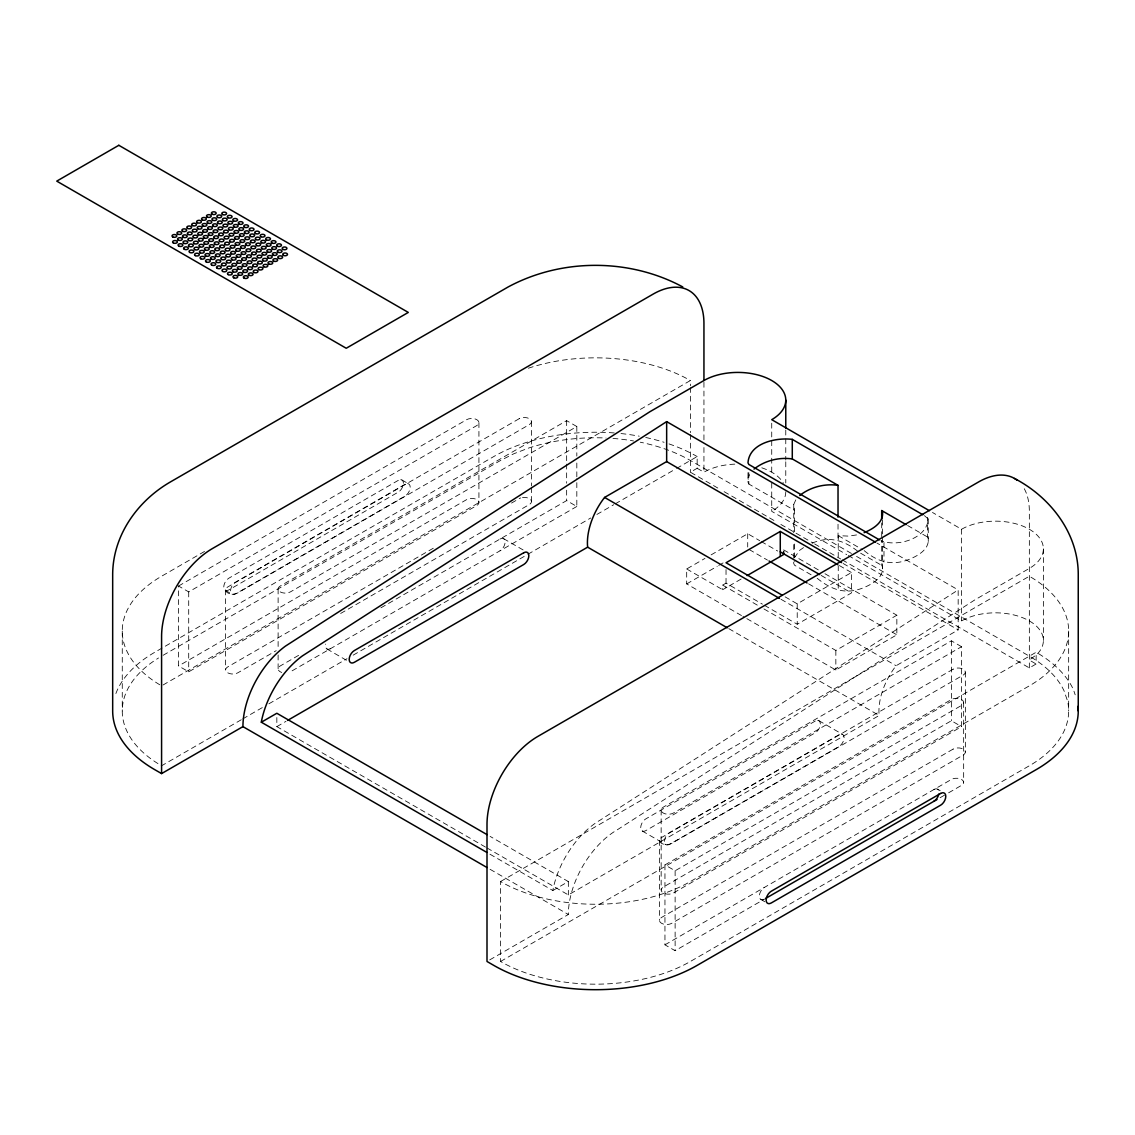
<?xml version="1.0" encoding="UTF-8"?>
<svg xmlns="http://www.w3.org/2000/svg" width="1135" height="1135" viewBox="0 0 1135 1135"><rect width="100%" height="100%" fill="white"/><g stroke="black" fill="none" stroke-linecap="round" stroke-linejoin="round"><path stroke-width="0.75" stroke-dasharray="5 3.75" d="M485.496 847.093L276.841 726.627L276.841 716.611M487.028 847.973L568.351 894.933L879.157 715.476A50.891 29.382 -60 0 1 896.097 665.72L958.167 629.897L958.167 589.93L876.844 542.984M794.571 531.648L794.571 510.438L748.83 484.035L748.008 478.019L750.051 473.479M795.791 499.882L793.748 504.422L794.571 510.438M817.157 578.268C831.856 590.228 846.497 594.981 864.132 587.462C872.56 583.943 883.668 577.601 882.533 566.975L881.696 565.358L881.696 540.601M924.387 515.63L928.274 519.007C926.713 539.026 897.189 547.226 880.93 540.728M864.161 550.617C878.306 562.478 892.862 566.166 909.873 559.073C918.286 555.554 929.395 549.212 928.274 538.586L927.437 536.969L927.437 517.39M489.951 854.201L552.844 890.521L553.071 889.145A69.121 39.909 -60 0 1 600.273 820.052L958.167 589.93M794.429 557.711L799.735 550.291L805.311 546.346M204.527 551.454L161.581 576.24A134.228 77.492 0 0 0 161.581 685.838L690.378 380.537L690.378 385.758M178.536 586.029L466.655 419.68A7.193 4.157 0 0 1 476.828 419.68A7.193 4.157 0 0 1 476.828 425.554L188.708 591.902L178.536 586.029L178.536 665.961L188.708 671.821L476.828 505.486A7.193 4.157 0 0 0 476.828 499.613A7.193 4.157 0 0 0 466.655 499.613L178.536 665.961M576.821 426.533L566.649 420.659L280.217 586.029A7.193 4.157 0 0 0 280.217 591.902A7.193 4.157 0 0 0 290.39 591.902L576.821 426.533L576.821 456.071M163.114 655.292L500.549 460.469L513.758 453.787L528.357 448.155A134.228 77.492 0 0 1 606.005 438.011M433.272 548.233L227.681 666.94A7.193 4.157 0 0 0 227.681 672.8A7.193 4.157 0 0 0 237.853 672.8L276.216 650.667M511.53 503.06L516.127 500.407M340.656 613.453L529.364 504.507A7.193 4.157 0 0 0 530.513 499.485A7.193 4.157 0 0 0 522.426 497.556M298.604 655.349L280.217 665.961A7.193 4.157 0 0 0 281.707 672.487M380.934 607.807L566.649 500.592L576.821 506.465L576.821 478.658M576.821 506.465L290.39 671.821A7.193 4.157 0 0 1 288.9 672.487M241.287 719.746L161.581 765.77A134.228 77.492 0 0 1 158.531 657.988M242.819 718.866L262.738 707.36M268.882 703.813L347.04 658.683M353.169 655.15L526.37 555.157M527.903 554.263L590.753 517.986M596.882 514.453L613.737 504.72M615.269 503.827L675.055 469.322M676.588 468.429L697.16 456.554L697.16 468.287L690.378 472.203L717.987 488.149M276.841 726.627L286.02 721.321M741.481 615.553L686.689 583.915L686.689 568.961L704.991 558.392M711.106 554.873L747.71 533.734L759.698 540.657M686.689 583.915L717.207 566.308M718.725 565.429L724.825 561.896M741.098 579.063L722.654 589.718L722.654 585.107L726.031 583.149L762.394 604.132M785.108 596.854L797.224 603.848L851.463 572.537L851.463 592.938L797.224 624.25L763.898 605.012M763.954 608.956L835.842 650.454L896.849 615.227L896.849 634.805L835.842 670.033L742.999 616.433M500.549 881.54L1029.346 576.24A134.228 77.492 0 0 1 1029.346 685.838L690.378 881.54A134.228 77.492 0 0 1 500.549 881.54L500.549 961.473A134.228 77.492 0 0 0 690.378 961.473L1029.346 765.77A134.228 77.492 0 0 0 1067.51 700.848L1064.091 690.917A134.228 77.492 0 0 0 1029.346 656.172L852.967 554.334M961.558 646.695L951.385 640.821L663.266 807.169A7.193 4.157 0 0 0 663.266 813.043A7.193 4.157 0 0 0 673.424 813.043L961.558 646.695L961.558 726.627L673.424 892.975A7.193 4.157 0 0 1 663.266 892.975A7.193 4.157 0 0 1 663.266 887.102L951.385 720.753L961.558 726.627M552.844 890.521L568.351 881.569L490.107 836.396M489.71 959.898L568.351 914.498A69.121 39.909 -60 0 1 617.227 829.841L975.107 599.72L1029.346 568.408A47.94 27.68 0 0 0 1029.346 529.265A47.94 27.68 0 0 0 961.558 529.265L932.473 512.467M664.954 864.913L951.385 699.543A7.193 4.157 0 0 1 961.558 699.543A7.193 4.157 0 0 1 961.558 705.402L675.126 870.772L664.954 864.913L664.954 944.831L675.126 950.704L763.968 899.417M500.549 961.473L1036.127 652.256A143.819 83.025 0 0 1 1073.355 689.484L1075.186 694.804M842.227 559.867L1029.346 667.919L1036.127 664.003L1036.127 652.256M664.954 944.831L951.385 779.461A7.193 4.157 0 0 1 961.558 779.461A7.193 4.157 0 0 1 961.558 785.335L947.768 793.294M940.106 797.721L946.235 794.174M812.135 543.126C829.77 535.606 844.412 540.345 859.11 552.319M856.528 534.94L848.654 536.117L838.24 535.649L838.24 556.859M907.617 525.519L927.437 536.969M838.24 535.649L862.628 549.737M860.614 553.185L881.696 565.358M851.434 553.454L690.378 460.469A134.228 77.492 0 0 0 640.268 442.21M697.16 468.287L703.941 472.203A47.94 27.68 0 0 1 736.274 464.101M771.729 483.127L771.729 511.332L846.738 554.646M848.271 555.526L961.558 620.93A47.94 27.68 0 0 1 1024.635 618.547A47.94 27.68 0 0 1 1036.964 654.342L1029.346 660.088L1036.127 664.003M724.13 491.682L774.737 520.908M780.88 524.455L813.086 543.055M814.618 543.935L840.694 558.987M843.092 563.457L958.167 629.897M839.347 565.542L851.463 572.537M783.661 549.879L818.846 570.196M824.961 573.728L896.849 615.227M821.172 575.445L851.463 592.938M761.188 541.523L777.674 551.042M811.128 574.792L794.571 565.23L793.734 563.613L793.748 541.551M749.228 549.567L767.487 560.108M808.588 583.83L896.849 634.805M781.022 599.294L896.097 665.72M722.654 585.107L757.825 605.423M686.689 568.961L722.654 589.718M728.798 628.662L879.157 715.476M401.932 479.977L408.713 483.893M503.628 538.685L524.384 550.674M818.874 720.682L842.596 734.388M937.51 789.151L940.22 790.712M225.255 590.285L232.037 594.201M326.951 648.993L347.707 660.981M642.197 830.99L665.919 844.695M760.833 899.445L764.905 901.8M490.065 869.297L568.351 914.498M1068.659 631.046L1068.659 710.964M1043.391 548.829L1043.391 640.495M1029.346 667.919L1029.346 511.36A71.902 41.513 -60 0 0 1022.536 485.936M965.36 672.133L965.36 752.065M963.658 702.48L963.658 782.398M961.558 529.265L961.558 620.93M951.385 640.821L951.385 720.753M928.274 519.007L928.26 542.97M883.981 542.487L883.981 562.052M882.519 520.1L882.519 571.359M881.696 522.937L881.696 538.841M838.24 565.698L838.24 590.441M838.027 524.228L838.027 540.147M835.842 650.454L835.842 670.033M797.224 603.848L797.224 624.25M794.571 544.02L794.571 561.697M793.748 504.422L793.748 532.712M785.775 430.066L785.775 460.03M785.775 461.803L785.775 482.957M771.729 423.199L771.729 474.316M748.83 472.614L748.83 484.035M747.993 472.628L747.993 482.403M747.71 533.734L747.71 547.027M726.031 569.557L726.031 587.774M703.941 382.296L703.941 440.465M703.941 447.516L703.941 472.203M690.378 387.489L690.378 432.662M690.378 434.407L690.378 472.203M675.126 870.772L675.126 950.704M661.152 810.106L661.152 890.039M659.463 840.439L659.463 920.371M576.821 463.023L576.821 476.927M568.351 881.569L568.351 894.933M566.649 420.659L566.649 462.356M566.649 464.101L566.649 483.212M566.649 490.164L566.649 500.592M531.478 421.638L531.478 485.922M531.478 487.667L531.478 501.571M478.927 422.617L478.927 502.55M278.118 588.966L278.118 648.042M278.118 654.994L278.118 668.898M225.581 589.945L225.581 669.877M188.708 591.902L188.708 671.821M122.268 631.046L122.268 710.964M528.357 368.222A134.228 77.492 0 0 1 690.378 380.537M612.985 438.436A134.228 77.492 0 0 1 633.585 440.962M933.906 789.506A7.193 4.157 -60 0 1 938.829 791.024M764.422 899.09A7.193 4.157 -60 0 1 759.343 896.153A7.193 4.157 -60 0 1 764.422 887.357M614.234 432.946A143.819 83.025 0 0 0 493.768 456.554L154.8 652.256A143.819 83.025 0 0 0 114.72 697.06M621.001 433.556A143.819 83.025 0 0 1 639.246 436.18M645.73 437.472A143.819 83.025 0 0 1 664.088 442.295M668.997 443.913A143.819 83.025 0 0 1 697.16 456.554M785.775 491.767A47.94 27.68 0 0 1 771.729 511.332M761.798 467.804A47.94 27.68 0 0 1 783.434 483.226M519.192 498.634A7.193 4.157 0 0 1 520.681 497.967M330.54 648.638A7.193 4.157 -60 0 1 325.632 644.084M500.024 539.04A7.193 4.157 -60 0 1 505.118 541.977A7.193 4.157 -60 0 1 500.024 550.787M398.342 480.332L228.859 578.183A7.193 4.157 -60 0 0 223.765 586.994A7.193 4.157 -60 0 0 228.859 589.93L398.342 492.079A7.193 4.157 -60 0 0 403.422 483.269A7.193 4.157 -60 0 0 398.342 480.332M405.124 484.248L235.626 582.099A7.193 4.157 -60 0 0 230.547 590.909A7.193 4.157 -60 0 0 235.626 593.846L405.124 495.995A7.193 4.157 -60 0 0 410.203 487.185A7.193 4.157 -60 0 0 405.124 484.248M519.192 418.702L227.681 587.008A7.193 4.157 0 0 0 227.681 592.881A7.193 4.157 0 0 0 237.853 592.881L529.364 424.575A7.193 4.157 0 0 0 529.364 418.702A7.193 4.157 0 0 0 519.192 418.702M815.27 721.037L645.787 818.888A7.193 4.157 -60 0 0 640.707 827.699A7.193 4.157 -60 0 0 645.787 830.636L815.27 732.784A7.193 4.157 -60 0 0 820.35 723.974A7.193 4.157 -60 0 0 815.27 721.037M839.006 734.742L669.508 832.593A7.193 4.157 -60 0 0 664.429 841.404A7.193 4.157 -60 0 0 669.508 844.341L839.006 746.489A7.193 4.157 -60 0 0 844.085 737.679A7.193 4.157 -60 0 0 839.006 734.742M953.074 669.21L661.563 837.502A7.193 4.157 0 0 0 661.563 843.376A7.193 4.157 0 0 0 671.736 843.376L963.246 675.07A7.193 4.157 0 0 0 963.246 669.21A7.193 4.157 0 0 0 953.074 669.21M953.074 749.128L661.563 917.435A7.193 4.157 0 0 0 661.563 923.308A7.193 4.157 0 0 0 671.736 923.308L963.246 755.002A7.193 4.157 0 0 0 963.246 749.128A7.193 4.157 0 0 0 953.074 749.128"/><path stroke-width="1.5" d="M287.552 720.427L587.632 547.169A50.891 29.382 -60 0 1 604.586 497.428L666.656 461.59L666.656 421.624L875.312 542.09M486.872 852.428L261.334 722.215L261.547 720.838A69.121 39.909 -60 0 1 302.392 655.902L666.656 421.624M754.009 469.081C764.635 460.697 778.922 456.979 792.287 458.937L838.027 485.34L838.027 517.163M799.735 495.484C810.362 487.099 824.663 483.382 838.027 485.34M929.409 510.707L771.729 419.666A47.94 27.68 0 0 0 771.729 380.523A47.94 27.68 0 0 0 703.941 380.523L649.702 411.835L285.438 646.127A69.121 39.909 -60 0 0 242.933 726.627L161.581 773.588L154.8 769.686A143.819 83.025 0 0 1 112.677 710.964L112.677 573.984C113.003 535.294 137.491 501.046 170.179 482.077L508.182 286.942C561.57 258.156 629.357 258.156 682.759 286.942M261.334 722.215L276.841 713.262L487.028 834.622M837.829 564.677L780.27 531.45L726.031 562.761L782.072 595.109M747.128 575.587L783.661 554.504L783.661 551.411M765.501 898.523L937.042 799.48M864.132 532.655C872.56 529.151 883.668 522.809 882.533 512.169L881.696 510.551L906.085 524.64M922.869 514.751L792.287 439.373C775.957 437.301 749.284 443.076 747.993 462.839L748.83 464.456L879.398 539.849M1014.463 478.445C1050.017 497.002 1078.023 532.641 1078.25 573.984L1078.25 710.964M666.656 461.59L841.56 562.577M780.27 551.837L819.654 574.565M769.019 560.988L807.056 582.964M604.586 497.428L779.49 598.4M587.632 547.169L727.251 627.783M242.933 726.627L487 867.523M881.696 510.551L881.696 519.39M792.287 439.373L792.287 458.937M785.775 400.102L785.775 428.306M780.27 531.45L780.27 556.448M703.941 380.523L703.941 323.489A71.902 41.513 -60 0 0 653.093 294.135L212.429 548.545A71.902 41.513 -60 0 0 161.581 636.621L161.581 773.588M938.829 794.06A7.193 4.157 -60 0 1 933.906 801.239M1017.031 480.162A71.902 41.513 -60 0 0 978.498 482.006L537.848 736.416A71.902 41.513 -60 0 0 487 824.492L487 961.473L493.782 965.388A143.819 83.025 0 0 0 697.16 965.374L1036.127 769.672A143.819 83.025 0 0 0 1078.023 706.31M118.82 145.294L56.75 181.132L346.232 348.261L408.302 312.423L118.82 145.294M523.76 552.745L354.276 650.596A7.193 4.157 -60 0 0 349.183 659.407A7.193 4.157 -60 0 0 354.276 662.343L523.76 564.492A7.193 4.157 -60 0 0 528.839 555.682A7.193 4.157 -60 0 0 523.76 552.745M940.688 793.422L771.204 891.273A7.193 4.157 -60 0 0 766.125 900.069A7.193 4.157 -60 0 0 771.204 903.006L940.688 805.155A7.193 4.157 -60 0 0 945.781 796.359A7.193 4.157 -60 0 0 940.688 793.422M222.531 214.515A2.398 1.39 0 0 0 226.518 213.848A2.398 1.39 0 0 0 223.51 212.188A2.398 1.39 0 0 0 222.531 214.515M228.022 217.693A2.398 1.39 0 0 0 232.008 217.012A2.398 1.39 0 0 0 229 215.366A2.398 1.39 0 0 0 228.022 217.693M233.512 220.857A2.398 1.39 0 0 0 237.485 220.19A2.398 1.39 0 0 0 234.491 218.53A2.398 1.39 0 0 0 233.512 220.857M238.988 224.021A2.398 1.39 0 0 0 242.975 223.354A2.398 1.39 0 0 0 239.967 221.694A2.398 1.39 0 0 0 238.988 224.021M244.479 227.199A2.398 1.39 0 0 0 248.466 226.518A2.398 1.39 0 0 0 245.458 224.872A2.398 1.39 0 0 0 244.479 227.199M249.97 230.362A2.398 1.39 0 0 0 253.956 229.681A2.398 1.39 0 0 0 250.948 228.036A2.398 1.39 0 0 0 249.97 230.362M255.46 233.526A2.398 1.39 0 0 0 259.447 232.859A2.398 1.39 0 0 0 256.439 231.2A2.398 1.39 0 0 0 255.46 233.526M260.951 236.704A2.398 1.39 0 0 0 264.923 236.023A2.398 1.39 0 0 0 261.93 234.363A2.398 1.39 0 0 0 260.951 236.704M266.427 239.868A2.398 1.39 0 0 0 270.414 239.187A2.398 1.39 0 0 0 267.406 237.541A2.398 1.39 0 0 0 266.427 239.868M271.918 243.032A2.398 1.39 0 0 0 275.904 242.365A2.398 1.39 0 0 0 272.897 240.705A2.398 1.39 0 0 0 271.918 243.032M277.408 246.21A2.398 1.39 0 0 0 281.395 245.529A2.398 1.39 0 0 0 278.387 243.869A2.398 1.39 0 0 0 277.408 246.21M282.899 249.374A2.398 1.39 0 0 0 286.871 248.693A2.398 1.39 0 0 0 283.878 247.047A2.398 1.39 0 0 0 282.899 249.374M256.028 239.542A2.398 1.39 0 0 0 260.014 238.861A2.398 1.39 0 0 0 257.007 237.215A2.398 1.39 0 0 0 256.028 239.542M261.518 242.706A2.398 1.39 0 0 0 265.491 242.039A2.398 1.39 0 0 0 262.497 240.379A2.398 1.39 0 0 0 261.518 242.706M266.995 245.869A2.398 1.39 0 0 0 270.981 245.203A2.398 1.39 0 0 0 267.974 243.543A2.398 1.39 0 0 0 266.995 245.869M250.537 236.378A2.398 1.39 0 0 0 254.524 235.697A2.398 1.39 0 0 0 251.516 234.037A2.398 1.39 0 0 0 250.537 236.378M228.589 223.694A2.398 1.39 0 0 0 232.576 223.027A2.398 1.39 0 0 0 229.568 221.368A2.398 1.39 0 0 0 228.589 223.694M239.556 230.036A2.398 1.39 0 0 0 243.543 229.355A2.398 1.39 0 0 0 240.535 227.709A2.398 1.39 0 0 0 239.556 230.036M234.08 226.872A2.398 1.39 0 0 0 238.052 226.191A2.398 1.39 0 0 0 235.059 224.531A2.398 1.39 0 0 0 234.08 226.872M245.046 233.2A2.398 1.39 0 0 0 249.033 232.533A2.398 1.39 0 0 0 246.025 230.873A2.398 1.39 0 0 0 245.046 233.2M223.098 220.53A2.398 1.39 0 0 0 227.085 219.85A2.398 1.39 0 0 0 224.077 218.204A2.398 1.39 0 0 0 223.098 220.53M217.608 217.367A2.398 1.39 0 0 0 221.595 216.686A2.398 1.39 0 0 0 218.587 215.04A2.398 1.39 0 0 0 217.608 217.367M212.117 214.189A2.398 1.39 0 0 0 216.104 213.522A2.398 1.39 0 0 0 213.096 211.862A2.398 1.39 0 0 0 212.117 214.189M283.466 255.375A2.398 1.39 0 0 0 287.439 254.708A2.398 1.39 0 0 0 284.445 253.048A2.398 1.39 0 0 0 283.466 255.375M277.976 252.211A2.398 1.39 0 0 0 281.962 251.544A2.398 1.39 0 0 0 278.955 249.884A2.398 1.39 0 0 0 277.976 252.211M272.485 249.047A2.398 1.39 0 0 0 276.472 248.366A2.398 1.39 0 0 0 273.464 246.721A2.398 1.39 0 0 0 272.485 249.047M251.105 242.379A2.398 1.39 0 0 0 255.091 241.712A2.398 1.39 0 0 0 252.084 240.052A2.398 1.39 0 0 0 251.105 242.379M256.595 245.543A2.398 1.39 0 0 0 260.582 244.876A2.398 1.39 0 0 0 257.574 243.216A2.398 1.39 0 0 0 256.595 245.543M262.086 248.721A2.398 1.39 0 0 0 266.058 248.04A2.398 1.39 0 0 0 263.065 246.394A2.398 1.39 0 0 0 262.086 248.721M245.614 239.215A2.398 1.39 0 0 0 249.601 238.534A2.398 1.39 0 0 0 246.593 236.889A2.398 1.39 0 0 0 245.614 239.215M229.156 229.71A2.398 1.39 0 0 0 233.143 229.029A2.398 1.39 0 0 0 230.135 227.383A2.398 1.39 0 0 0 229.156 229.71M223.666 226.546A2.398 1.39 0 0 0 227.653 225.865A2.398 1.39 0 0 0 224.645 224.205A2.398 1.39 0 0 0 223.666 226.546M234.647 232.874A2.398 1.39 0 0 0 238.62 232.207A2.398 1.39 0 0 0 235.626 230.547A2.398 1.39 0 0 0 234.647 232.874M240.123 236.037A2.398 1.39 0 0 0 244.11 235.371A2.398 1.39 0 0 0 241.102 233.711A2.398 1.39 0 0 0 240.123 236.037M218.175 223.368A2.398 1.39 0 0 0 222.162 222.701A2.398 1.39 0 0 0 219.154 221.041A2.398 1.39 0 0 0 218.175 223.368M212.685 220.204A2.398 1.39 0 0 0 216.671 219.523A2.398 1.39 0 0 0 213.664 217.877A2.398 1.39 0 0 0 212.685 220.204M207.208 217.04A2.398 1.39 0 0 0 211.181 216.359A2.398 1.39 0 0 0 208.187 214.699A2.398 1.39 0 0 0 207.208 217.04M278.543 258.227A2.398 1.39 0 0 0 282.53 257.546A2.398 1.39 0 0 0 279.522 255.886A2.398 1.39 0 0 0 278.543 258.227M273.053 255.049A2.398 1.39 0 0 0 277.039 254.382A2.398 1.39 0 0 0 274.032 252.722A2.398 1.39 0 0 0 273.053 255.049M267.562 251.885A2.398 1.39 0 0 0 271.549 251.204A2.398 1.39 0 0 0 268.541 249.558A2.398 1.39 0 0 0 267.562 251.885M235.215 238.889A2.398 1.39 0 0 0 239.187 238.208A2.398 1.39 0 0 0 236.193 236.562A2.398 1.39 0 0 0 235.215 238.889M213.252 226.206A2.398 1.39 0 0 0 217.239 225.539A2.398 1.39 0 0 0 214.231 223.879A2.398 1.39 0 0 0 213.252 226.206M207.776 223.042A2.398 1.39 0 0 0 211.748 222.375A2.398 1.39 0 0 0 208.755 220.715A2.398 1.39 0 0 0 207.776 223.042M229.724 235.711A2.398 1.39 0 0 0 233.711 235.044A2.398 1.39 0 0 0 230.703 233.384A2.398 1.39 0 0 0 229.724 235.711M246.181 245.217A2.398 1.39 0 0 0 250.168 244.55A2.398 1.39 0 0 0 247.16 242.89A2.398 1.39 0 0 0 246.181 245.217M251.672 248.395A2.398 1.39 0 0 0 255.659 247.714A2.398 1.39 0 0 0 252.651 246.054A2.398 1.39 0 0 0 251.672 248.395M257.163 251.559A2.398 1.39 0 0 0 261.135 250.878A2.398 1.39 0 0 0 258.142 249.232A2.398 1.39 0 0 0 257.163 251.559M240.691 242.053A2.398 1.39 0 0 0 244.678 241.372A2.398 1.39 0 0 0 241.67 239.726A2.398 1.39 0 0 0 240.691 242.053M224.233 232.547A2.398 1.39 0 0 0 228.22 231.88A2.398 1.39 0 0 0 225.212 230.221A2.398 1.39 0 0 0 224.233 232.547M218.743 229.383A2.398 1.39 0 0 0 222.73 228.702A2.398 1.39 0 0 0 219.722 227.057A2.398 1.39 0 0 0 218.743 229.383M202.285 219.878A2.398 1.39 0 0 0 206.272 219.197A2.398 1.39 0 0 0 203.264 217.551A2.398 1.39 0 0 0 202.285 219.878M273.62 261.064A2.398 1.39 0 0 0 277.607 260.383A2.398 1.39 0 0 0 274.599 258.737A2.398 1.39 0 0 0 273.62 261.064M262.653 254.722A2.398 1.39 0 0 0 266.626 254.056A2.398 1.39 0 0 0 263.632 252.396A2.398 1.39 0 0 0 262.653 254.722M268.13 257.9A2.398 1.39 0 0 0 272.116 257.219A2.398 1.39 0 0 0 269.108 255.559A2.398 1.39 0 0 0 268.13 257.9M246.749 251.232A2.398 1.39 0 0 0 250.736 250.551A2.398 1.39 0 0 0 247.728 248.905A2.398 1.39 0 0 0 246.749 251.232M241.258 248.068A2.398 1.39 0 0 0 245.245 247.387A2.398 1.39 0 0 0 242.237 245.727A2.398 1.39 0 0 0 241.258 248.068M235.782 244.89A2.398 1.39 0 0 0 239.755 244.224A2.398 1.39 0 0 0 236.761 242.564A2.398 1.39 0 0 0 235.782 244.89M252.24 254.396A2.398 1.39 0 0 0 256.226 253.729A2.398 1.39 0 0 0 253.218 252.069A2.398 1.39 0 0 0 252.24 254.396M213.82 232.221A2.398 1.39 0 0 0 217.806 231.54A2.398 1.39 0 0 0 214.799 229.894A2.398 1.39 0 0 0 213.82 232.221M219.31 235.385A2.398 1.39 0 0 0 223.297 234.718A2.398 1.39 0 0 0 220.289 233.058A2.398 1.39 0 0 0 219.31 235.385M224.801 238.563A2.398 1.39 0 0 0 228.788 237.882A2.398 1.39 0 0 0 225.78 236.222A2.398 1.39 0 0 0 224.801 238.563M230.291 241.727A2.398 1.39 0 0 0 234.278 241.046A2.398 1.39 0 0 0 231.27 239.4A2.398 1.39 0 0 0 230.291 241.727M208.343 229.057A2.398 1.39 0 0 0 212.316 228.376A2.398 1.39 0 0 0 209.322 226.716A2.398 1.39 0 0 0 208.343 229.057M202.853 225.879A2.398 1.39 0 0 0 206.84 225.212A2.398 1.39 0 0 0 203.832 223.552A2.398 1.39 0 0 0 202.853 225.879M197.362 222.715A2.398 1.39 0 0 0 201.349 222.034A2.398 1.39 0 0 0 198.341 220.389A2.398 1.39 0 0 0 197.362 222.715M268.697 263.902A2.398 1.39 0 0 0 272.684 263.235A2.398 1.39 0 0 0 269.676 261.575A2.398 1.39 0 0 0 268.697 263.902M263.207 260.738A2.398 1.39 0 0 0 267.193 260.057A2.398 1.39 0 0 0 264.2 258.411A2.398 1.39 0 0 0 263.207 260.738M257.73 257.56A2.398 1.39 0 0 0 261.703 256.893A2.398 1.39 0 0 0 258.709 255.233A2.398 1.39 0 0 0 257.73 257.56M258.298 263.575A2.398 1.39 0 0 0 262.27 262.894A2.398 1.39 0 0 0 259.277 261.249A2.398 1.39 0 0 0 258.298 263.575M252.807 260.412A2.398 1.39 0 0 0 256.794 259.731A2.398 1.39 0 0 0 253.786 258.085A2.398 1.39 0 0 0 252.807 260.412M247.316 257.234A2.398 1.39 0 0 0 251.303 256.567A2.398 1.39 0 0 0 248.295 254.907A2.398 1.39 0 0 0 247.316 257.234M263.774 266.739A2.398 1.39 0 0 0 267.761 266.072A2.398 1.39 0 0 0 264.767 264.412A2.398 1.39 0 0 0 263.774 266.739M192.439 225.553A2.398 1.39 0 0 0 196.426 224.886A2.398 1.39 0 0 0 193.418 223.226A2.398 1.39 0 0 0 192.439 225.553M197.93 228.731A2.398 1.39 0 0 0 201.916 228.05A2.398 1.39 0 0 0 198.909 226.39A2.398 1.39 0 0 0 197.93 228.731M236.35 250.906A2.398 1.39 0 0 0 240.322 250.225A2.398 1.39 0 0 0 237.328 248.579A2.398 1.39 0 0 0 236.35 250.906M241.826 254.07A2.398 1.39 0 0 0 245.813 253.403A2.398 1.39 0 0 0 242.805 251.743A2.398 1.39 0 0 0 241.826 254.07M230.859 247.728A2.398 1.39 0 0 0 234.846 247.061A2.398 1.39 0 0 0 231.838 245.401A2.398 1.39 0 0 0 230.859 247.728M208.911 235.059A2.398 1.39 0 0 0 212.883 234.392A2.398 1.39 0 0 0 209.89 232.732A2.398 1.39 0 0 0 208.911 235.059M214.387 238.236A2.398 1.39 0 0 0 218.374 237.555A2.398 1.39 0 0 0 215.366 235.896A2.398 1.39 0 0 0 214.387 238.236M219.878 241.4A2.398 1.39 0 0 0 223.865 240.719A2.398 1.39 0 0 0 220.857 239.074A2.398 1.39 0 0 0 219.878 241.4M225.368 244.564A2.398 1.39 0 0 0 229.355 243.897A2.398 1.39 0 0 0 226.347 242.237A2.398 1.39 0 0 0 225.368 244.564M203.42 231.895A2.398 1.39 0 0 0 207.407 231.214A2.398 1.39 0 0 0 204.399 229.568A2.398 1.39 0 0 0 203.42 231.895M231.427 253.743A2.398 1.39 0 0 0 235.413 253.062A2.398 1.39 0 0 0 232.405 251.417A2.398 1.39 0 0 0 231.427 253.743M236.917 256.907A2.398 1.39 0 0 0 240.89 256.24A2.398 1.39 0 0 0 237.896 254.581A2.398 1.39 0 0 0 236.917 256.907M242.393 260.085A2.398 1.39 0 0 0 246.38 259.404A2.398 1.39 0 0 0 243.372 257.744A2.398 1.39 0 0 0 242.393 260.085M225.936 250.58A2.398 1.39 0 0 0 229.923 249.899A2.398 1.39 0 0 0 226.915 248.239A2.398 1.39 0 0 0 225.936 250.58M203.988 237.896A2.398 1.39 0 0 0 207.975 237.229A2.398 1.39 0 0 0 204.967 235.569A2.398 1.39 0 0 0 203.988 237.896M214.955 244.238A2.398 1.39 0 0 0 218.941 243.557A2.398 1.39 0 0 0 215.934 241.911A2.398 1.39 0 0 0 214.955 244.238M209.478 241.074A2.398 1.39 0 0 0 213.451 240.393A2.398 1.39 0 0 0 210.457 238.747A2.398 1.39 0 0 0 209.478 241.074M220.445 247.402A2.398 1.39 0 0 0 224.432 246.735A2.398 1.39 0 0 0 221.424 245.075A2.398 1.39 0 0 0 220.445 247.402M198.497 234.732A2.398 1.39 0 0 0 202.484 234.065A2.398 1.39 0 0 0 199.476 232.405A2.398 1.39 0 0 0 198.497 234.732M258.865 269.591A2.398 1.39 0 0 0 262.838 268.91A2.398 1.39 0 0 0 259.844 267.25A2.398 1.39 0 0 0 258.865 269.591M187.516 228.39A2.398 1.39 0 0 0 191.503 227.724A2.398 1.39 0 0 0 188.495 226.064A2.398 1.39 0 0 0 187.516 228.39M193.007 231.568A2.398 1.39 0 0 0 196.993 230.887A2.398 1.39 0 0 0 193.986 229.242A2.398 1.39 0 0 0 193.007 231.568M253.375 266.413A2.398 1.39 0 0 0 257.361 265.746A2.398 1.39 0 0 0 254.353 264.086A2.398 1.39 0 0 0 253.375 266.413M247.884 263.249A2.398 1.39 0 0 0 251.871 262.568A2.398 1.39 0 0 0 248.863 260.922A2.398 1.39 0 0 0 247.884 263.249M226.503 256.581A2.398 1.39 0 0 0 230.49 255.914A2.398 1.39 0 0 0 227.482 254.254A2.398 1.39 0 0 0 226.503 256.581M231.994 259.759A2.398 1.39 0 0 0 235.981 259.078A2.398 1.39 0 0 0 232.973 257.418A2.398 1.39 0 0 0 231.994 259.759M237.485 262.923A2.398 1.39 0 0 0 241.457 262.242A2.398 1.39 0 0 0 238.464 260.596A2.398 1.39 0 0 0 237.485 262.923M221.013 253.417A2.398 1.39 0 0 0 225 252.736A2.398 1.39 0 0 0 221.992 251.09A2.398 1.39 0 0 0 221.013 253.417M210.046 247.075A2.398 1.39 0 0 0 214.018 246.409A2.398 1.39 0 0 0 211.025 244.749A2.398 1.39 0 0 0 210.046 247.075M199.065 240.748A2.398 1.39 0 0 0 203.052 240.067A2.398 1.39 0 0 0 200.044 238.407A2.398 1.39 0 0 0 199.065 240.748M204.555 243.911A2.398 1.39 0 0 0 208.542 243.23A2.398 1.39 0 0 0 205.534 241.585A2.398 1.39 0 0 0 204.555 243.911M215.522 250.253A2.398 1.39 0 0 0 219.509 249.572A2.398 1.39 0 0 0 216.501 247.912A2.398 1.39 0 0 0 215.522 250.253M188.084 234.406A2.398 1.39 0 0 0 192.07 233.725A2.398 1.39 0 0 0 189.063 232.079A2.398 1.39 0 0 0 188.084 234.406M193.574 237.57A2.398 1.39 0 0 0 197.561 236.903A2.398 1.39 0 0 0 194.553 235.243A2.398 1.39 0 0 0 193.574 237.57M182.607 231.242A2.398 1.39 0 0 0 186.58 230.561A2.398 1.39 0 0 0 183.586 228.915A2.398 1.39 0 0 0 182.607 231.242M253.942 272.428A2.398 1.39 0 0 0 257.929 271.747A2.398 1.39 0 0 0 254.921 270.102A2.398 1.39 0 0 0 253.942 272.428M242.961 266.087A2.398 1.39 0 0 0 246.948 265.42A2.398 1.39 0 0 0 243.94 263.76A2.398 1.39 0 0 0 242.961 266.087M248.452 269.25A2.398 1.39 0 0 0 252.438 268.584A2.398 1.39 0 0 0 249.43 266.924A2.398 1.39 0 0 0 248.452 269.25M221.58 259.418A2.398 1.39 0 0 0 225.567 258.752A2.398 1.39 0 0 0 222.559 257.092A2.398 1.39 0 0 0 221.58 259.418M227.071 262.596A2.398 1.39 0 0 0 231.058 261.915A2.398 1.39 0 0 0 228.05 260.27A2.398 1.39 0 0 0 227.071 262.596M216.09 256.255A2.398 1.39 0 0 0 220.077 255.588A2.398 1.39 0 0 0 217.069 253.928A2.398 1.39 0 0 0 216.09 256.255M232.561 265.76A2.398 1.39 0 0 0 236.534 265.079A2.398 1.39 0 0 0 233.54 263.433A2.398 1.39 0 0 0 232.561 265.76M199.632 246.749A2.398 1.39 0 0 0 203.619 246.082A2.398 1.39 0 0 0 200.611 244.422A2.398 1.39 0 0 0 199.632 246.749M205.123 249.913A2.398 1.39 0 0 0 209.11 249.246A2.398 1.39 0 0 0 206.102 247.586A2.398 1.39 0 0 0 205.123 249.913M194.142 243.585A2.398 1.39 0 0 0 198.128 242.904A2.398 1.39 0 0 0 195.121 241.258A2.398 1.39 0 0 0 194.142 243.585M210.613 253.091A2.398 1.39 0 0 0 214.586 252.41A2.398 1.39 0 0 0 211.592 250.764A2.398 1.39 0 0 0 210.613 253.091M188.651 240.421A2.398 1.39 0 0 0 192.638 239.74A2.398 1.39 0 0 0 189.63 238.08A2.398 1.39 0 0 0 188.651 240.421M177.684 234.08A2.398 1.39 0 0 0 181.671 233.399A2.398 1.39 0 0 0 178.663 231.753A2.398 1.39 0 0 0 177.684 234.08M249.019 275.266A2.398 1.39 0 0 0 253.006 274.585A2.398 1.39 0 0 0 249.998 272.939A2.398 1.39 0 0 0 249.019 275.266M183.175 237.243A2.398 1.39 0 0 0 187.147 236.577A2.398 1.39 0 0 0 184.154 234.917A2.398 1.39 0 0 0 183.175 237.243M243.528 272.102A2.398 1.39 0 0 0 247.515 271.421A2.398 1.39 0 0 0 244.507 269.775A2.398 1.39 0 0 0 243.528 272.102M238.038 268.924A2.398 1.39 0 0 0 242.025 268.257A2.398 1.39 0 0 0 239.031 266.597A2.398 1.39 0 0 0 238.038 268.924M233.129 271.776A2.398 1.39 0 0 0 237.101 271.095A2.398 1.39 0 0 0 234.108 269.435A2.398 1.39 0 0 0 233.129 271.776M227.638 268.598A2.398 1.39 0 0 0 231.625 267.931A2.398 1.39 0 0 0 228.617 266.271A2.398 1.39 0 0 0 227.638 268.598M216.657 262.27A2.398 1.39 0 0 0 220.644 261.589A2.398 1.39 0 0 0 217.636 259.929A2.398 1.39 0 0 0 216.657 262.27M222.148 265.434A2.398 1.39 0 0 0 226.135 264.753A2.398 1.39 0 0 0 223.127 263.107A2.398 1.39 0 0 0 222.148 265.434M211.181 259.092A2.398 1.39 0 0 0 215.153 258.425A2.398 1.39 0 0 0 212.16 256.765A2.398 1.39 0 0 0 211.181 259.092M189.219 246.423A2.398 1.39 0 0 0 193.205 245.756A2.398 1.39 0 0 0 190.198 244.096A2.398 1.39 0 0 0 189.219 246.423M200.2 252.764A2.398 1.39 0 0 0 204.186 252.084A2.398 1.39 0 0 0 201.179 250.438A2.398 1.39 0 0 0 200.2 252.764M194.709 249.586A2.398 1.39 0 0 0 198.696 248.92A2.398 1.39 0 0 0 195.688 247.26A2.398 1.39 0 0 0 194.709 249.586M205.69 255.928A2.398 1.39 0 0 0 209.677 255.247A2.398 1.39 0 0 0 206.669 253.602A2.398 1.39 0 0 0 205.69 255.928M178.252 240.081A2.398 1.39 0 0 0 182.238 239.414A2.398 1.39 0 0 0 179.231 237.754A2.398 1.39 0 0 0 178.252 240.081M183.742 243.259A2.398 1.39 0 0 0 187.715 242.578A2.398 1.39 0 0 0 184.721 240.932A2.398 1.39 0 0 0 183.742 243.259M172.761 236.917A2.398 1.39 0 0 0 176.748 236.25A2.398 1.39 0 0 0 173.74 234.59A2.398 1.39 0 0 0 172.761 236.917M244.096 278.103A2.398 1.39 0 0 0 248.083 277.437A2.398 1.39 0 0 0 245.075 275.777A2.398 1.39 0 0 0 244.096 278.103M238.605 274.94A2.398 1.39 0 0 0 242.592 274.259A2.398 1.39 0 0 0 239.598 272.613A2.398 1.39 0 0 0 238.605 274.94M217.225 268.271A2.398 1.39 0 0 0 221.211 267.605A2.398 1.39 0 0 0 218.204 265.945A2.398 1.39 0 0 0 217.225 268.271M206.258 261.944A2.398 1.39 0 0 0 210.245 261.263A2.398 1.39 0 0 0 207.237 259.603A2.398 1.39 0 0 0 206.258 261.944M211.748 265.108A2.398 1.39 0 0 0 215.721 264.427A2.398 1.39 0 0 0 212.727 262.781A2.398 1.39 0 0 0 211.748 265.108M222.715 271.435A2.398 1.39 0 0 0 226.702 270.768A2.398 1.39 0 0 0 223.694 269.108A2.398 1.39 0 0 0 222.715 271.435M184.31 249.26A2.398 1.39 0 0 0 188.282 248.593A2.398 1.39 0 0 0 185.289 246.933A2.398 1.39 0 0 0 184.31 249.26M195.277 255.602A2.398 1.39 0 0 0 199.263 254.921A2.398 1.39 0 0 0 196.256 253.275A2.398 1.39 0 0 0 195.277 255.602M189.786 252.438A2.398 1.39 0 0 0 193.773 251.757A2.398 1.39 0 0 0 190.765 250.097A2.398 1.39 0 0 0 189.786 252.438M200.767 258.766A2.398 1.39 0 0 0 204.754 258.099A2.398 1.39 0 0 0 201.746 256.439A2.398 1.39 0 0 0 200.767 258.766M178.819 246.096A2.398 1.39 0 0 0 182.806 245.415A2.398 1.39 0 0 0 179.798 243.77A2.398 1.39 0 0 0 178.819 246.096M173.329 242.933A2.398 1.39 0 0 0 177.315 242.252A2.398 1.39 0 0 0 174.308 240.606A2.398 1.39 0 0 0 173.329 242.933M233.696 277.777A2.398 1.39 0 0 0 237.669 277.11A2.398 1.39 0 0 0 234.675 275.45A2.398 1.39 0 0 0 233.696 277.777M228.206 274.613A2.398 1.39 0 0 0 232.193 273.932A2.398 1.39 0 0 0 229.185 272.286A2.398 1.39 0 0 0 228.206 274.613"/></g></svg>
